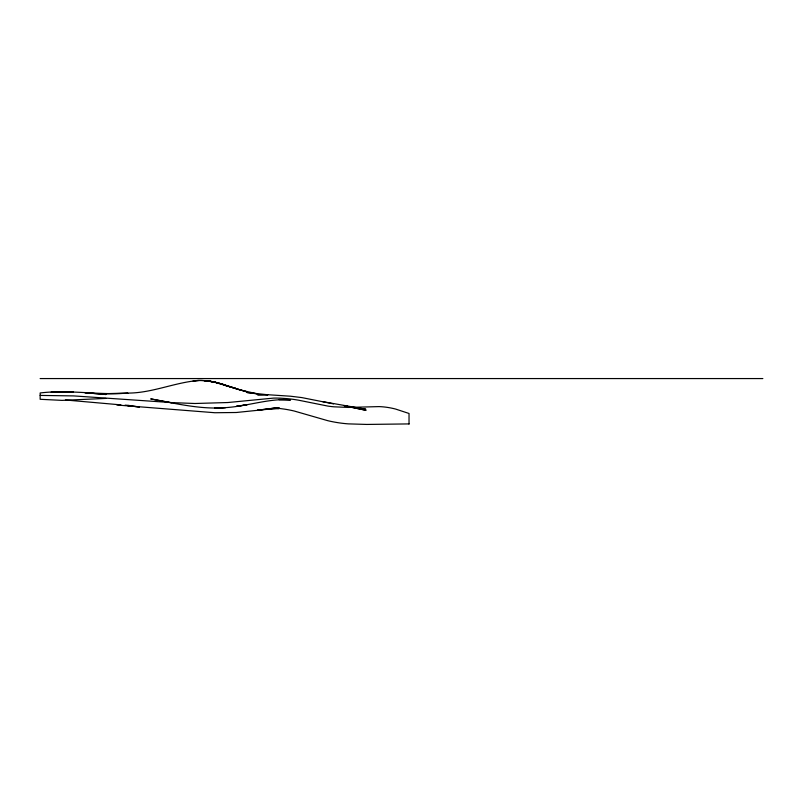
<?xml version="1.0" encoding="UTF-8"?>
<svg xmlns="http://www.w3.org/2000/svg" width="803" height="803" viewBox="0 0 803 803"><rect width="100%" height="100%" fill="white"/><g stroke="black" fill="none" stroke-linecap="round" stroke-linejoin="round"><path stroke-width="1.2" d="M209.442 381.114L214.913 382.158L203.982 380.552L214.913 382.118L225.593 385.249C215.194 381.656 204.072 379.518 193.061 380.943C211.801 378.213 229.297 387.176 246.943 391.854L214.913 382.318M198.522 380.492C174.602 382.429 152.128 393.099 127.858 393.089C98.608 395.367 69.349 389.395 40.15 392.968L40.15 399.292L62.082 400.376L105.926 398.418M40.15 395.417L73.655 395.909L172.334 402.634L194.948 403.497L227.841 402.534L273.301 398.127A100.877 100.877 0 0 1 280.016 398.158L287.052 398.629A141.499 141.499 0 0 1 298.606 400.205L327.754 406.067A120.038 120.038 0 0 0 333.918 406.81L348.311 407.432L379.146 406.599A78.082 78.082 0 0 1 395.598 409.058L409.028 413.475L409.028 424.074M409.028 423.914L366.81 424.436L348.311 423.874A131.05 131.05 0 0 1 327.754 420.682L294.079 410.985A136.661 136.661 0 0 0 284.684 409.159L280.016 408.516A107.301 107.301 0 0 0 277.728 408.265M40.15 378.564L762.85 378.564M278.822 408.717L267.921 408.707L278.822 408.135L236.283 412.501L214.913 412.732L116.887 405.013M290.535 399.834L278.822 399.543L290.535 399.733C268.513 398.348 247.414 406.278 225.593 407.633C200.278 409.671 175.425 403.367 150.713 398.9L171.471 402.745M120.942 404.883L65.434 399.984M125.057 405.144L129.163 405.405M344.326 405.957L365.847 409.239L322.716 401.661M333.526 403.879L301.838 397.595L290.535 396.22L267.921 394.725L257.592 394.795L267.921 394.785L246.943 392.486L257.592 393.962L236.283 389.003M246.943 404.722L236.283 406.358L246.943 404.772M278.822 407.643L257.592 410.182L278.822 407.643M225.593 407.573L214.913 408.024L225.593 407.573M62.082 391.703L51.121 392.145L62.082 391.723M127.858 393.329L105.926 393.631L127.858 393.329M73.505 391.964L62.082 391.814L73.505 391.984M105.926 394.494L84.927 392.697L105.926 394.494M139.28 406.86L127.858 405.796L139.28 406.91M365.847 410.263L344.326 405.786L365.847 410.263M236.283 388.652L225.593 385.49L236.283 388.712"/></g></svg>
